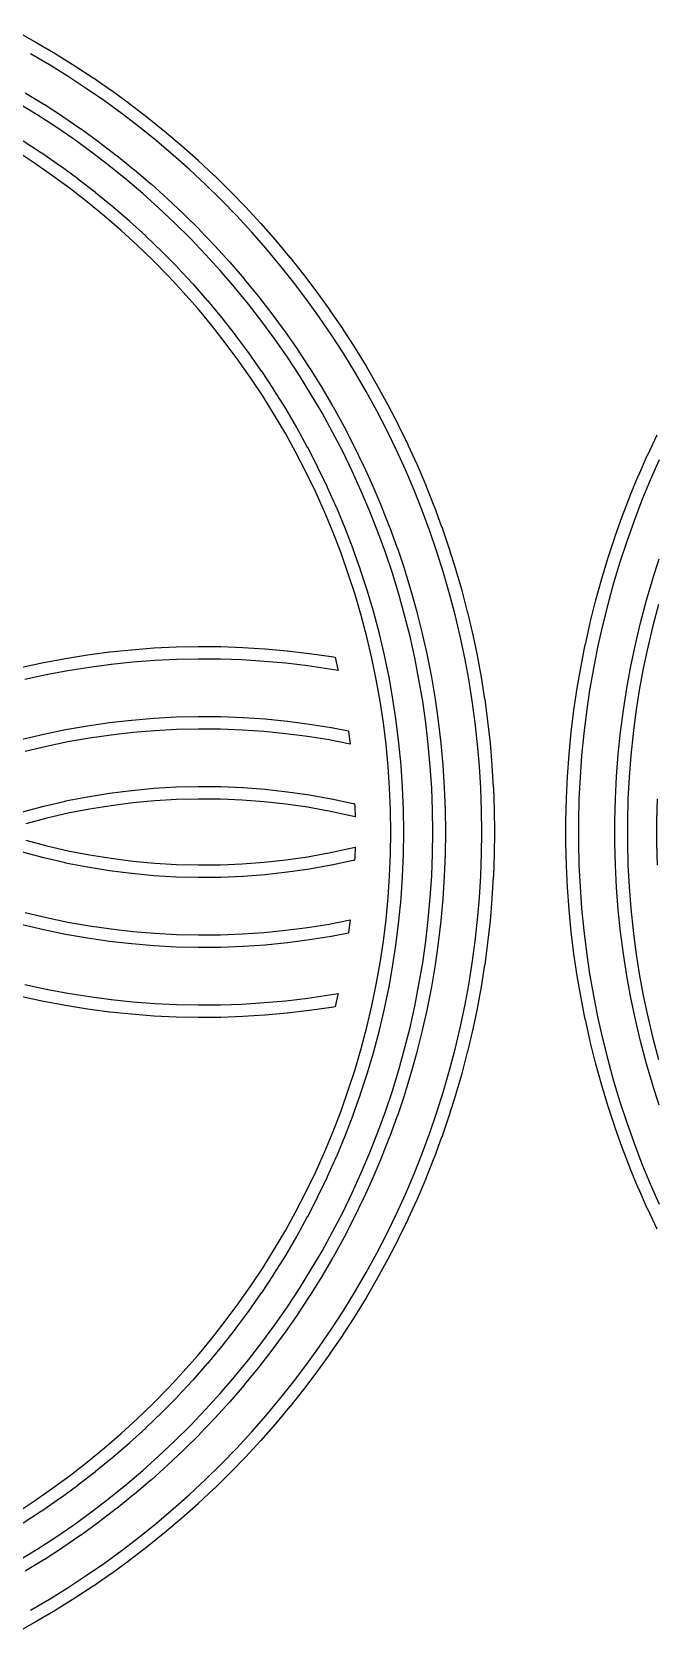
# Model space of a CAD drawing. Header units: millimetres. Extents: x -40 to 40, y -32.5 to 32.5.
# Drawn here: x -7.12 to 1.81, y -13.43 to 9.43 of the extents above; entities that cross this region are included whole.
import ezdxf

# ---------------------------------------------------------------- set-up
doc = ezdxf.new("R2010")
doc.units = ezdxf.units.MM
doc.layers.add('ENGRAVE_LINES', color=4, linetype='Continuous')

msp = doc.modelspace()

# ---------------------------------------------------------------- linework, layer by layer
at = {"layer": 'ENGRAVE_LINES'}
for points in [[(-7.328, 9.43), (-7.052, 9.277), (-7.05, 9.275), (-6.778, 9.116), (-6.776, 9.114), (-6.508, 8.948), (-6.507, 8.947), (-6.243, 8.774), (-6.241, 8.773), (-5.982, 8.593), (-5.98, 8.592), (-5.725, 8.406), (-5.723, 8.405), (-5.473, 8.213), (-5.471, 8.212), (-5.226, 8.014), (-5.224, 8.012), (-4.983, 7.808), (-4.982, 7.807), (-4.746, 7.597), (-4.744, 7.596), (-4.514, 7.38), (-4.512, 7.379), (-4.287, 7.158), (-4.286, 7.156), (-4.066, 6.93), (-4.065, 6.928), (-3.851, 6.697), (-3.849, 6.695), (-3.641, 6.458), (-3.64, 6.457), (-3.437, 6.215), (-3.436, 6.213), (-3.239, 5.966), (-3.238, 5.965), (-3.048, 5.713), (-3.047, 5.711), (-2.862, 5.455), (-2.861, 5.453), (-2.683, 5.193), (-2.682, 5.191), (-2.511, 4.926), (-2.51, 4.925), (-2.345, 4.656), (-2.344, 4.654), (-2.185, 4.381), (-2.184, 4.379), (-2.033, 4.103), (-2.032, 4.101), (-1.887, 3.82), (-1.886, 3.818), (-1.748, 3.535), (-1.747, 3.533), (-1.616, 3.246), (-1.615, 3.244), (-1.492, 2.954), (-1.491, 2.952), (-1.374, 2.659), (-1.373, 2.657), (-1.264, 2.361), (-1.263, 2.359), (-1.161, 2.06), (-1.16, 2.058), (-1.065, 1.758), (-1.065, 1.755), (-0.977, 1.453), (-0.977, 1.45), (-0.897, 1.145), (-0.896, 1.143), (-0.823, 0.836), (-0.823, 0.834), (-0.758, 0.526), (-0.757, 0.523), (-0.7, 0.213), (-0.7, 0.211), (-0.65, -0.1), (-0.649, -0.102), (-0.607, -0.415), (-0.607, -0.417), (-0.572, -0.731), (-0.572, -0.733), (-0.545, -1.047), (-0.545, -1.049), (-0.526, -1.364), (-0.525, -1.366), (-0.514, -1.681), (-0.514, -1.684), (-0.51, -1.999), (-0.51, -2), (-0.51, -2.001), (-0.514, -2.316), (-0.514, -2.319), (-0.525, -2.634), (-0.526, -2.636), (-0.545, -2.951), (-0.545, -2.953), (-0.572, -3.267), (-0.572, -3.269), (-0.607, -3.583), (-0.607, -3.585), (-0.649, -3.898), (-0.65, -3.9), (-0.7, -4.211), (-0.7, -4.213), (-0.757, -4.523), (-0.758, -4.526), (-0.823, -4.834), (-0.823, -4.836), (-0.896, -5.143), (-0.897, -5.145), (-0.977, -5.45), (-0.977, -5.453), (-1.065, -5.755), (-1.065, -5.758), (-1.16, -6.058), (-1.161, -6.06), (-1.263, -6.359), (-1.264, -6.361), (-1.373, -6.657), (-1.374, -6.659), (-1.491, -6.952), (-1.492, -6.954), (-1.615, -7.244), (-1.616, -7.246), (-1.747, -7.533), (-1.748, -7.535), (-1.886, -7.818), (-1.887, -7.82), (-2.032, -8.101), (-2.033, -8.103), (-2.184, -8.379), (-2.185, -8.381), (-2.344, -8.654), (-2.345, -8.656), (-2.51, -8.925), (-2.511, -8.926), (-2.682, -9.191), (-2.683, -9.193), (-2.861, -9.453), (-2.862, -9.455), (-3.047, -9.711), (-3.048, -9.713), (-3.238, -9.965), (-3.239, -9.966), (-3.436, -10.213), (-3.437, -10.215), (-3.64, -10.457), (-3.641, -10.458), (-3.849, -10.695), (-3.851, -10.697), (-4.065, -10.928), (-4.066, -10.93), (-4.286, -11.156), (-4.287, -11.158), (-4.512, -11.379), (-4.514, -11.38), (-4.744, -11.596), (-4.746, -11.597), (-4.982, -11.807), (-4.983, -11.808), (-5.224, -12.012), (-5.226, -12.014), (-5.471, -12.212), (-5.473, -12.213), (-5.723, -12.405), (-5.725, -12.406), (-5.98, -12.592), (-5.982, -12.593), (-6.241, -12.773), (-6.243, -12.774), (-6.507, -12.947), (-6.508, -12.948), (-6.776, -13.114), (-6.778, -13.116), (-7.05, -13.275), (-7.052, -13.277), (-7.328, -13.43)], [(-7.14, -13.12), (-6.87, -12.961), (-6.604, -12.796), (-6.343, -12.624), (-6.085, -12.446), (-5.832, -12.261), (-5.583, -12.071), (-5.339, -11.874), (-5.1, -11.672), (-4.867, -11.464), (-4.638, -11.25), (-4.414, -11.03), (-4.196, -10.806), (-3.984, -10.575), (-3.777, -10.34), (-3.576, -10.1), (-3.381, -9.855), (-3.192, -9.605), (-3.009, -9.351), (-2.833, -9.092), (-2.662, -8.83), (-2.499, -8.563), (-2.342, -8.292), (-2.191, -8.017), (-2.047, -7.739), (-1.911, -7.457), (-1.781, -7.172), (-1.658, -6.884), (-1.542, -6.593), (-1.433, -6.299), (-1.332, -6.003), (-1.237, -5.704), (-1.15, -5.404), (-1.071, -5.101), (-0.999, -4.796), (-0.934, -4.49), (-0.877, -4.182), (-0.828, -3.872), (-0.786, -3.562), (-0.751, -3.251), (-0.724, -2.939), (-0.705, -2.626), (-0.694, -2.313), (-0.69, -2), (-0.694, -1.687), (-0.705, -1.374), (-0.724, -1.061), (-0.751, -0.749), (-0.786, -0.438), (-0.828, -0.128), (-0.877, 0.182), (-0.934, 0.49), (-0.999, 0.796), (-1.071, 1.101), (-1.15, 1.404), (-1.237, 1.704), (-1.332, 2.003), (-1.433, 2.299), (-1.542, 2.593), (-1.658, 2.884), (-1.781, 3.172), (-1.911, 3.457), (-2.047, 3.739), (-2.191, 4.017), (-2.342, 4.292), (-2.499, 4.563), (-2.662, 4.83), (-2.833, 5.092), (-3.009, 5.351), (-3.192, 5.605), (-3.381, 5.855), (-3.576, 6.1), (-3.777, 6.34), (-3.984, 6.575), (-4.196, 6.806), (-4.414, 7.03), (-4.638, 7.25), (-4.867, 7.464), (-5.1, 7.672), (-5.339, 7.874), (-5.583, 8.071), (-5.832, 8.261), (-6.085, 8.446), (-6.343, 8.624), (-6.604, 8.796), (-6.87, 8.961), (-7.14, 9.12)], [(-7.217, 8.563), (-6.948, 8.398), (-6.946, 8.397), (-6.681, 8.225), (-6.679, 8.224), (-6.419, 8.045), (-6.417, 8.044), (-6.162, 7.859), (-6.16, 7.857), (-5.909, 7.666), (-5.908, 7.664), (-5.662, 7.466), (-5.66, 7.465), (-5.42, 7.26), (-5.418, 7.259), (-5.183, 7.048), (-5.182, 7.047), (-4.952, 6.83), (-4.95, 6.829), (-4.727, 6.606), (-4.725, 6.605), (-4.507, 6.377), (-4.505, 6.375), (-4.293, 6.141), (-4.292, 6.14), (-4.086, 5.901), (-4.085, 5.899), (-3.885, 5.655), (-3.884, 5.653), (-3.69, 5.404), (-3.689, 5.402), (-3.502, 5.147), (-3.501, 5.146), (-3.321, 4.887), (-3.319, 4.885), (-3.146, 4.621), (-3.145, 4.619), (-2.978, 4.351), (-2.977, 4.349), (-2.818, 4.077), (-2.816, 4.075), (-2.664, 3.799), (-2.663, 3.797), (-2.518, 3.517), (-2.517, 3.515), (-2.379, 3.231), (-2.378, 3.229), (-2.247, 2.942), (-2.246, 2.94), (-2.123, 2.649), (-2.122, 2.647), (-2.007, 2.353), (-2.006, 2.351), (-1.898, 2.055), (-1.897, 2.053), (-1.797, 1.754), (-1.797, 1.751), (-1.704, 1.45), (-1.703, 1.448), (-1.619, 1.144), (-1.618, 1.141), (-1.542, 0.835), (-1.541, 0.833), (-1.472, 0.525), (-1.472, 0.523), (-1.411, 0.213), (-1.411, 0.211), (-1.358, -0.1), (-1.357, -0.102), (-1.313, -0.414), (-1.312, -0.417), (-1.276, -0.73), (-1.276, -0.732), (-1.247, -1.046), (-1.247, -1.049), (-1.226, -1.364), (-1.226, -1.366), (-1.214, -1.681), (-1.214, -1.683), (-1.21, -1.999), (-1.21, -2), (-1.21, -2.001), (-1.214, -2.317), (-1.214, -2.319), (-1.226, -2.634), (-1.226, -2.636), (-1.247, -2.951), (-1.247, -2.954), (-1.276, -3.268), (-1.276, -3.27), (-1.312, -3.583), (-1.313, -3.586), (-1.357, -3.898), (-1.358, -3.9), (-1.411, -4.211), (-1.411, -4.213), (-1.472, -4.523), (-1.472, -4.525), (-1.541, -4.833), (-1.542, -4.835), (-1.618, -5.141), (-1.619, -5.144), (-1.703, -5.448), (-1.704, -5.45), (-1.797, -5.751), (-1.797, -5.754), (-1.897, -6.053), (-1.898, -6.055), (-2.006, -6.351), (-2.007, -6.353), (-2.122, -6.647), (-2.123, -6.649), (-2.246, -6.94), (-2.247, -6.942), (-2.378, -7.229), (-2.379, -7.231), (-2.517, -7.515), (-2.518, -7.517), (-2.663, -7.797), (-2.664, -7.799), (-2.816, -8.075), (-2.818, -8.077), (-2.977, -8.349), (-2.978, -8.351), (-3.145, -8.619), (-3.146, -8.621), (-3.319, -8.885), (-3.321, -8.887), (-3.501, -9.146), (-3.502, -9.147), (-3.689, -9.402), (-3.69, -9.404), (-3.884, -9.653), (-3.885, -9.655), (-4.085, -9.899), (-4.086, -9.901), (-4.292, -10.14), (-4.293, -10.141), (-4.505, -10.375), (-4.507, -10.377), (-4.725, -10.605), (-4.727, -10.606), (-4.95, -10.829), (-4.952, -10.83), (-5.182, -11.047), (-5.183, -11.048), (-5.418, -11.259), (-5.42, -11.26), (-5.66, -11.465), (-5.662, -11.466), (-5.908, -11.664), (-5.909, -11.666), (-6.16, -11.857), (-6.162, -11.859), (-6.417, -12.044), (-6.419, -12.045), (-6.679, -12.224), (-6.681, -12.225), (-6.946, -12.397), (-6.948, -12.398), (-7.217, -12.563)], [(-7.31, -12.408), (-7.043, -12.245), (-6.78, -12.075), (-6.522, -11.897), (-6.268, -11.714), (-6.02, -11.523), (-5.776, -11.327), (-5.537, -11.124), (-5.304, -10.915), (-5.076, -10.7), (-4.854, -10.48), (-4.638, -10.253), (-4.428, -10.021), (-4.223, -9.784), (-4.025, -9.542), (-3.833, -9.294), (-3.648, -9.042), (-3.469, -8.785), (-3.297, -8.523), (-3.132, -8.257), (-2.974, -7.987), (-2.822, -7.713), (-2.678, -7.435), (-2.541, -7.153), (-2.412, -6.868), (-2.289, -6.58), (-2.175, -6.289), (-2.068, -5.994), (-1.968, -5.697), (-1.877, -5.398), (-1.793, -5.096), (-1.716, -4.793), (-1.648, -4.487), (-1.588, -4.18), (-1.535, -3.871), (-1.491, -3.561), (-1.455, -3.25), (-1.426, -2.938), (-1.406, -2.626), (-1.394, -2.313), (-1.39, -2), (-1.394, -1.687), (-1.406, -1.374), (-1.426, -1.062), (-1.455, -0.75), (-1.491, -0.439), (-1.535, -0.129), (-1.588, 0.18), (-1.648, 0.487), (-1.716, 0.793), (-1.793, 1.096), (-1.877, 1.398), (-1.968, 1.697), (-2.068, 1.994), (-2.175, 2.289), (-2.289, 2.58), (-2.412, 2.868), (-2.541, 3.153), (-2.678, 3.435), (-2.822, 3.713), (-2.974, 3.987), (-3.132, 4.257), (-3.297, 4.523), (-3.469, 4.785), (-3.648, 5.042), (-3.833, 5.294), (-4.025, 5.542), (-4.223, 5.784), (-4.428, 6.021), (-4.638, 6.253), (-4.854, 6.48), (-5.076, 6.7), (-5.304, 6.915), (-5.537, 7.124), (-5.776, 7.327), (-6.02, 7.523), (-6.268, 7.714), (-6.522, 7.897), (-6.78, 8.075), (-7.043, 8.245), (-7.31, 8.408)], [(-7.246, 7.876), (-6.982, 7.704), (-6.98, 7.703), (-6.72, 7.523), (-6.718, 7.522), (-6.464, 7.335), (-6.462, 7.334), (-6.212, 7.14), (-6.21, 7.139), (-5.966, 6.939), (-5.965, 6.937), (-5.726, 6.731), (-5.724, 6.729), (-5.492, 6.516), (-5.49, 6.514), (-5.263, 6.295), (-5.261, 6.293), (-5.04, 6.068), (-5.039, 6.066), (-4.824, 5.835), (-4.822, 5.833), (-4.614, 5.596), (-4.613, 5.594), (-4.411, 5.352), (-4.409, 5.35), (-4.214, 5.102), (-4.213, 5.1), (-4.025, 4.846), (-4.023, 4.844), (-3.842, 4.586), (-3.841, 4.584), (-3.666, 4.321), (-3.665, 4.319), (-3.498, 4.051), (-3.497, 4.049), (-3.337, 3.777), (-3.336, 3.775), (-3.184, 3.499), (-3.183, 3.496), (-3.038, 3.216), (-3.037, 3.214), (-2.9, 2.93), (-2.899, 2.927), (-2.77, 2.639), (-2.769, 2.637), (-2.648, 2.346), (-2.647, 2.344), (-2.534, 2.049), (-2.533, 2.047), (-2.428, 1.749), (-2.427, 1.747), (-2.33, 1.447), (-2.329, 1.445), (-2.24, 1.142), (-2.239, 1.139), (-2.159, 0.834), (-2.158, 0.832), (-2.086, 0.525), (-2.085, 0.523), (-2.021, 0.214), (-2.021, 0.211), (-1.966, -0.099), (-1.965, -0.102), (-1.918, -0.414), (-1.918, -0.416), (-1.879, -0.729), (-1.879, -0.732), (-1.849, -1.046), (-1.849, -1.048), (-1.827, -1.363), (-1.827, -1.366), (-1.814, -1.681), (-1.814, -1.683), (-1.81, -1.999), (-1.81, -2), (-1.81, -2.001), (-1.814, -2.317), (-1.814, -2.319), (-1.827, -2.634), (-1.827, -2.637), (-1.849, -2.952), (-1.849, -2.954), (-1.879, -3.268), (-1.879, -3.271), (-1.918, -3.584), (-1.918, -3.586), (-1.965, -3.898), (-1.966, -3.901), (-2.021, -4.211), (-2.021, -4.214), (-2.085, -4.523), (-2.086, -4.525), (-2.158, -4.832), (-2.159, -4.834), (-2.239, -5.139), (-2.24, -5.142), (-2.329, -5.445), (-2.33, -5.447), (-2.427, -5.747), (-2.428, -5.749), (-2.533, -6.047), (-2.534, -6.049), (-2.647, -6.344), (-2.648, -6.346), (-2.769, -6.637), (-2.77, -6.639), (-2.899, -6.927), (-2.9, -6.93), (-3.037, -7.214), (-3.038, -7.216), (-3.183, -7.496), (-3.184, -7.499), (-3.336, -7.775), (-3.337, -7.777), (-3.497, -8.049), (-3.498, -8.051), (-3.665, -8.319), (-3.666, -8.321), (-3.841, -8.584), (-3.842, -8.586), (-4.023, -8.844), (-4.025, -8.846), (-4.213, -9.1), (-4.214, -9.102), (-4.409, -9.35), (-4.411, -9.352), (-4.613, -9.594), (-4.614, -9.596), (-4.822, -9.833), (-4.824, -9.835), (-5.039, -10.066), (-5.04, -10.068), (-5.261, -10.293), (-5.263, -10.295), (-5.49, -10.514), (-5.492, -10.516), (-5.724, -10.729), (-5.726, -10.731), (-5.965, -10.937), (-5.966, -10.939), (-6.21, -11.139), (-6.212, -11.14), (-6.462, -11.334), (-6.464, -11.335), (-6.718, -11.522), (-6.72, -11.523), (-6.98, -11.703), (-6.982, -11.704), (-7.246, -11.876)], [(-7.343, -11.725), (-7.081, -11.554), (-6.824, -11.376), (-6.571, -11.191), (-6.324, -10.999), (-6.082, -10.8), (-5.845, -10.595), (-5.614, -10.384), (-5.389, -10.166), (-5.17, -9.943), (-4.957, -9.713), (-4.75, -9.478), (-4.55, -9.237), (-4.357, -8.991), (-4.17, -8.74), (-3.99, -8.484), (-3.817, -8.223), (-3.652, -7.957), (-3.493, -7.687), (-3.342, -7.413), (-3.199, -7.135), (-3.063, -6.853), (-2.935, -6.567), (-2.814, -6.278), (-2.702, -5.986), (-2.598, -5.69), (-2.501, -5.393), (-2.413, -5.092), (-2.333, -4.79), (-2.261, -4.485), (-2.198, -4.178), (-2.143, -3.87), (-2.096, -3.561), (-2.058, -3.25), (-2.028, -2.938), (-2.007, -2.626), (-1.994, -2.313), (-1.99, -2), (-1.994, -1.687), (-2.007, -1.374), (-2.028, -1.062), (-2.058, -0.75), (-2.096, -0.439), (-2.143, -0.13), (-2.198, 0.178), (-2.261, 0.485), (-2.333, 0.79), (-2.413, 1.092), (-2.501, 1.393), (-2.598, 1.69), (-2.702, 1.986), (-2.814, 2.278), (-2.935, 2.567), (-3.063, 2.853), (-3.199, 3.135), (-3.342, 3.413), (-3.493, 3.687), (-3.652, 3.957), (-3.817, 4.223), (-3.99, 4.484), (-4.17, 4.74), (-4.357, 4.991), (-4.55, 5.237), (-4.75, 5.478), (-4.957, 5.713), (-5.17, 5.943), (-5.389, 6.166), (-5.614, 6.384), (-5.845, 6.595), (-6.082, 6.8), (-6.324, 6.999), (-6.571, 7.191), (-6.824, 7.376), (-7.081, 7.554), (-7.343, 7.725)], [(1.816, -7.676), (1.681, -7.391), (1.68, -7.389), (1.553, -7.1), (1.552, -7.098), (1.432, -6.807), (1.431, -6.805), (1.318, -6.51), (1.317, -6.508), (1.211, -6.211), (1.211, -6.209), (1.112, -5.909), (1.112, -5.907), (1.02, -5.605), (1.02, -5.603), (0.936, -5.299), (0.935, -5.297), (0.859, -4.991), (0.859, -4.989), (0.79, -4.681), (0.789, -4.679), (0.728, -4.37), (0.728, -4.367), (0.674, -4.057), (0.674, -4.055), (0.627, -3.743), (0.627, -3.74), (0.589, -3.427), (0.588, -3.425), (0.558, -3.111), (0.557, -3.109), (0.534, -2.795), (0.534, -2.792), (0.519, -2.477), (0.519, -2.475), (0.511, -2.16), (0.511, -2.158), (0.511, -1.842), (0.511, -1.84), (0.519, -1.525), (0.519, -1.523), (0.534, -1.208), (0.534, -1.205), (0.557, -0.891), (0.558, -0.889), (0.588, -0.575), (0.589, -0.573), (0.627, -0.26), (0.627, -0.257), (0.674, 0.055), (0.674, 0.057), (0.728, 0.367), (0.728, 0.37), (0.789, 0.679), (0.79, 0.681), (0.859, 0.989), (0.859, 0.991), (0.935, 1.297), (0.936, 1.299), (1.02, 1.603), (1.02, 1.605), (1.112, 1.907), (1.112, 1.909), (1.211, 2.209), (1.211, 2.211), (1.317, 2.508), (1.318, 2.51), (1.431, 2.805), (1.432, 2.807), (1.552, 3.098), (1.553, 3.1), (1.68, 3.389), (1.681, 3.391), (1.816, 3.676)], [(1.845, 3.315), (1.718, 3.028), (1.599, 2.739), (1.487, 2.447), (1.381, 2.152), (1.284, 1.854), (1.193, 1.554), (1.11, 1.252), (1.034, 0.949), (0.966, 0.643), (0.905, 0.336), (0.851, 0.027), (0.806, -0.283), (0.767, -0.594), (0.737, -0.905), (0.714, -1.218), (0.699, -1.53), (0.691, -1.843), (0.691, -2.157), (0.699, -2.47), (0.714, -2.782), (0.737, -3.095), (0.767, -3.406), (0.806, -3.717), (0.851, -4.027), (0.905, -4.336), (0.966, -4.643), (1.034, -4.949), (1.11, -5.252), (1.193, -5.554), (1.284, -5.854), (1.381, -6.152), (1.487, -6.447), (1.599, -6.739), (1.718, -7.028), (1.845, -7.315)], [(1.846, -5.902), (1.75, -5.602), (1.749, -5.6), (1.66, -5.297), (1.66, -5.295), (1.579, -4.99), (1.579, -4.988), (1.506, -4.681), (1.505, -4.678), (1.441, -4.37), (1.44, -4.367), (1.383, -4.057), (1.383, -4.055), (1.334, -3.743), (1.334, -3.741), (1.293, -3.428), (1.293, -3.426), (1.26, -3.112), (1.26, -3.11), (1.236, -2.795), (1.236, -2.793), (1.219, -2.478), (1.219, -2.475), (1.211, -2.16), (1.211, -2.158), (1.211, -1.842), (1.211, -1.84), (1.219, -1.525), (1.219, -1.522), (1.236, -1.207), (1.236, -1.205), (1.26, -0.89), (1.26, -0.888), (1.293, -0.574), (1.293, -0.572), (1.334, -0.259), (1.334, -0.257), (1.383, 0.055), (1.383, 0.057), (1.44, 0.367), (1.441, 0.37), (1.505, 0.678), (1.506, 0.681), (1.579, 0.988), (1.579, 0.99), (1.66, 1.295), (1.66, 1.297), (1.749, 1.6), (1.75, 1.602), (1.846, 1.902)], [(1.834, 1.248), (1.754, 0.945), (1.681, 0.64), (1.617, 0.334), (1.561, 0.026), (1.512, -0.284), (1.472, -0.594), (1.44, -0.906), (1.415, -1.218), (1.399, -1.53), (1.391, -1.843), (1.391, -2.157), (1.399, -2.47), (1.415, -2.782), (1.44, -3.094), (1.472, -3.406), (1.512, -3.716), (1.561, -4.026), (1.617, -4.334), (1.681, -4.64), (1.754, -4.945), (1.834, -5.248)], [(-7.261, 0.353), (-6.953, 0.42), (-6.95, 0.421), (-6.64, 0.479), (-6.638, 0.48), (-6.326, 0.53), (-6.324, 0.53), (-6.011, 0.572), (-6.008, 0.572), (-5.695, 0.605), (-5.692, 0.605), (-5.378, 0.629), (-5.375, 0.629), (-5.06, 0.644), (-5.057, 0.644), (-4.742, 0.651), (-4.739, 0.651), (-4.424, 0.649), (-4.421, 0.649), (-4.106, 0.638), (-4.104, 0.638), (-3.789, 0.618), (-3.786, 0.618), (-3.472, 0.589), (-3.469, 0.589), (-3.156, 0.552), (-3.154, 0.552), (-2.841, 0.506), (-2.839, 0.506), (-2.787, 0.497), (-2.748, 0.322), (-2.745, 0.307), (-2.869, 0.328), (-3.178, 0.374), (-3.489, 0.41), (-3.801, 0.438), (-4.114, 0.458), (-4.426, 0.469), (-4.739, 0.471), (-5.052, 0.464), (-5.365, 0.449), (-5.677, 0.425), (-5.989, 0.393), (-6.299, 0.352), (-6.608, 0.302), (-6.916, 0.244), (-7.221, 0.178)], [(-7.259, -0.676), (-6.952, -0.602), (-6.95, -0.602), (-6.641, -0.537), (-6.638, -0.537), (-6.327, -0.482), (-6.324, -0.482), (-6.012, -0.436), (-6.009, -0.436), (-5.696, -0.4), (-5.693, -0.4), (-5.378, -0.373), (-5.376, -0.373), (-5.06, -0.356), (-5.058, -0.356), (-4.742, -0.349), (-4.739, -0.349), (-4.424, -0.352), (-4.421, -0.352), (-4.106, -0.364), (-4.103, -0.364), (-3.788, -0.385), (-3.785, -0.385), (-3.471, -0.417), (-3.468, -0.417), (-3.155, -0.457), (-3.153, -0.458), (-2.841, -0.508), (-2.838, -0.508), (-2.595, -0.555), (-2.594, -0.564), (-2.572, -0.743), (-2.572, -0.743), (-2.871, -0.685), (-3.18, -0.636), (-3.49, -0.596), (-3.802, -0.565), (-4.114, -0.543), (-4.426, -0.532), (-4.739, -0.529), (-5.052, -0.536), (-5.365, -0.553), (-5.677, -0.579), (-5.987, -0.615), (-6.297, -0.659), (-6.605, -0.714), (-6.912, -0.777), (-7.216, -0.85)], [(-7.257, -1.711), (-6.952, -1.629), (-6.949, -1.629), (-6.641, -1.558), (-6.638, -1.557), (-6.328, -1.496), (-6.325, -1.496), (-6.013, -1.446), (-6.01, -1.445), (-5.697, -1.406), (-5.694, -1.405), (-5.379, -1.376), (-5.376, -1.376), (-5.061, -1.357), (-5.058, -1.357), (-4.742, -1.349), (-4.739, -1.349), (-4.424, -1.352), (-4.421, -1.352), (-4.105, -1.365), (-4.102, -1.365), (-3.787, -1.389), (-3.784, -1.389), (-3.47, -1.424), (-3.467, -1.424), (-3.154, -1.469), (-3.151, -1.47), (-2.841, -1.525), (-2.838, -1.526), (-2.529, -1.592), (-2.526, -1.592), (-2.508, -1.597), (-2.506, -1.64), (-2.502, -1.784), (-2.568, -1.767), (-2.874, -1.702), (-3.182, -1.647), (-3.491, -1.603), (-3.802, -1.569), (-4.114, -1.545), (-4.427, -1.532), (-4.739, -1.529), (-5.052, -1.537), (-5.364, -1.555), (-5.676, -1.584), (-5.986, -1.624), (-6.295, -1.673), (-6.602, -1.733), (-6.907, -1.804), (-7.209, -1.884)], [(1.82, -2.476), (1.811, -2.16), (1.811, -2.158), (1.811, -1.842), (1.811, -1.84), (1.82, -1.524)], [(-7.209, -2.116), (-6.907, -2.196), (-6.602, -2.267), (-6.295, -2.327), (-5.986, -2.376), (-5.676, -2.416), (-5.364, -2.445), (-5.052, -2.463), (-4.739, -2.471), (-4.427, -2.468), (-4.114, -2.455), (-3.802, -2.431), (-3.491, -2.397), (-3.182, -2.353), (-2.874, -2.298), (-2.568, -2.233), (-2.502, -2.216), (-2.506, -2.36), (-2.508, -2.403), (-2.526, -2.408), (-2.529, -2.408), (-2.838, -2.474), (-2.841, -2.475), (-3.151, -2.53), (-3.154, -2.531), (-3.467, -2.576), (-3.47, -2.576), (-3.784, -2.611), (-3.787, -2.611), (-4.102, -2.635), (-4.105, -2.635), (-4.421, -2.648), (-4.424, -2.648), (-4.739, -2.651), (-4.742, -2.651), (-5.058, -2.643), (-5.061, -2.643), (-5.376, -2.624), (-5.379, -2.624), (-5.694, -2.595), (-5.697, -2.594), (-6.01, -2.555), (-6.013, -2.554), (-6.325, -2.504), (-6.328, -2.504), (-6.638, -2.443), (-6.641, -2.442), (-6.949, -2.371), (-6.952, -2.371), (-7.257, -2.289)], [(-7.216, -3.15), (-6.912, -3.223), (-6.605, -3.286), (-6.297, -3.341), (-5.987, -3.385), (-5.677, -3.421), (-5.365, -3.447), (-5.052, -3.464), (-4.739, -3.471), (-4.426, -3.468), (-4.114, -3.457), (-3.802, -3.435), (-3.49, -3.404), (-3.18, -3.364), (-2.871, -3.315), (-2.572, -3.257), (-2.572, -3.257), (-2.594, -3.436), (-2.595, -3.445), (-2.838, -3.492), (-2.841, -3.492), (-3.153, -3.542), (-3.155, -3.543), (-3.468, -3.583), (-3.471, -3.583), (-3.785, -3.615), (-3.788, -3.615), (-4.103, -3.636), (-4.106, -3.636), (-4.421, -3.648), (-4.424, -3.648), (-4.739, -3.651), (-4.742, -3.651), (-5.058, -3.644), (-5.06, -3.644), (-5.376, -3.627), (-5.378, -3.627), (-5.693, -3.6), (-5.696, -3.6), (-6.009, -3.564), (-6.012, -3.564), (-6.324, -3.518), (-6.327, -3.518), (-6.638, -3.463), (-6.641, -3.463), (-6.95, -3.398), (-6.952, -3.398), (-7.259, -3.324)], [(-7.221, -4.178), (-6.916, -4.244), (-6.608, -4.302), (-6.299, -4.352), (-5.989, -4.393), (-5.677, -4.425), (-5.365, -4.449), (-5.052, -4.464), (-4.739, -4.471), (-4.426, -4.469), (-4.114, -4.458), (-3.801, -4.438), (-3.489, -4.41), (-3.178, -4.374), (-2.869, -4.328), (-2.745, -4.307), (-2.748, -4.322), (-2.787, -4.497), (-2.839, -4.506), (-2.841, -4.506), (-3.154, -4.552), (-3.156, -4.552), (-3.469, -4.589), (-3.472, -4.589), (-3.786, -4.618), (-3.789, -4.618), (-4.104, -4.638), (-4.106, -4.638), (-4.421, -4.649), (-4.424, -4.649), (-4.739, -4.651), (-4.742, -4.651), (-5.057, -4.644), (-5.06, -4.644), (-5.375, -4.629), (-5.378, -4.629), (-5.692, -4.605), (-5.695, -4.605), (-6.008, -4.572), (-6.011, -4.572), (-6.324, -4.53), (-6.326, -4.53), (-6.638, -4.48), (-6.64, -4.479), (-6.95, -4.421), (-6.953, -4.42), (-7.261, -4.353)]]:
    msp.add_lwpolyline(points, dxfattribs=at)

doc.saveas('drawing.dxf')
